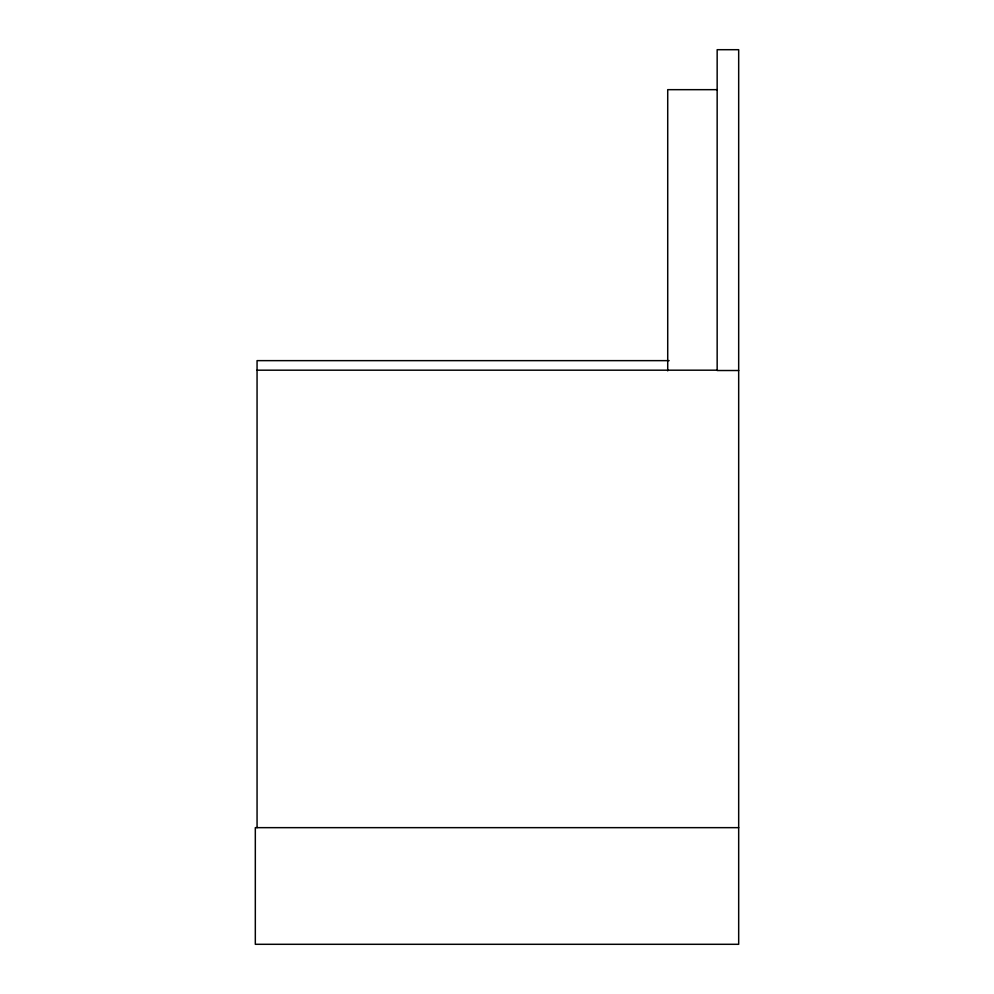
<?xml version="1.0" encoding="UTF-8"?>
<svg xmlns="http://www.w3.org/2000/svg" width="994" height="994" viewBox="0 0 994 994"><rect width="100%" height="100%" fill="white"/><g stroke="black" fill="none" stroke-linecap="round" stroke-linejoin="round"><path stroke-width="1.49" d="M717.159 89.671L667.719 89.671L667.719 370.849M669.136 360.636L257.061 360.636L257.061 827.654M257.061 370.19L717.159 370.19M738.679 370.513L717.159 370.513L717.159 49.7L738.679 49.7L738.679 944.3L255.321 944.3L255.321 827.654L738.679 827.654"/></g></svg>
